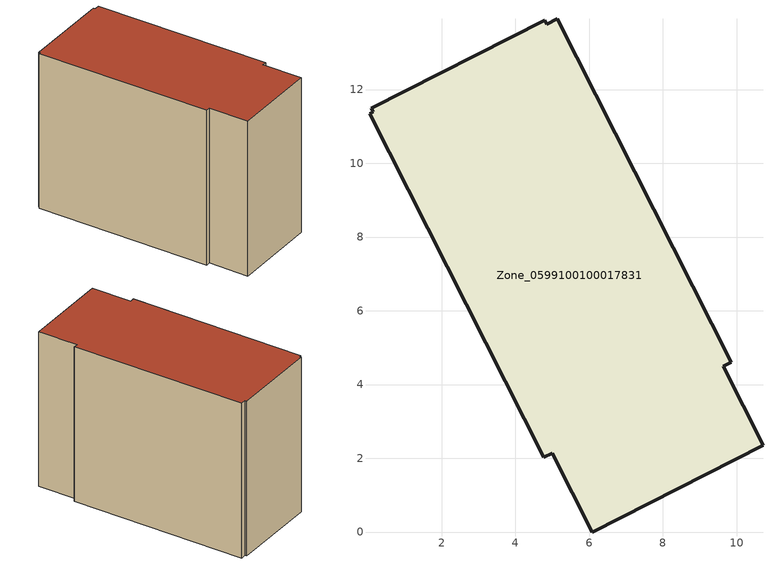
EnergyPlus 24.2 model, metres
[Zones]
Zone_0599100100017831
 floor ground (C_G): 4.85,13.77 5.13,13.92 9.86,4.61 9.63,4.5 10.72,2.36 6.08,0 5,2.14 4.77,2.03 0.04,11.35 0.14,11.4 0.1,11.49 4.8,13.88 z3.35
 wall outside (C_F): 5,2.14 6.08,0 10.72,2.36 9.63,4.5 9.86,4.61 5.13,13.92 4.85,13.77 4.8,13.88 0.1,11.49 0.14,11.4 0.04,11.35 4.77,2.03 5,2.14 z3.35:12.86
 roof outside (C_R): 4.8,13.88 0.1,11.49 0.14,11.4 0.04,11.35 4.77,2.03 5,2.14 6.08,0 10.72,2.36 9.63,4.5 9.86,4.61 5.13,13.92 4.85,13.77 z12.86
[BUILDING]
Pand.0599100100017831: North Axis=0; Terrain=City; Loads Convergence Tolerance Value=0.04; Temperature Convergence Tolerance Value=0.4; Solar Distribution=FullExterior; Maximum Number of Warmup Days=25; Minimum Number of Warmup Days=1
[Site:Location]
Rotterdam.The.Hague.AP_ZH_NLD Design_Conditions: Latitude=51.96; Longitude=4.45; Time Zone=1; Elevation=-4.5
[SITE:GROUNDTEMPERATURE:BUILDINGSURFACE]
18, 18, 18, 18, 18, 18, 18, 18, 18, 18, 18, 18
[MATERIAL] Thermal Absorptance=0.9; Solar Absorptance=0.7; Visible Absorptance=0.7
Name | Roughness | Thickness | Conductivity | Density | Specific Heat
G.TI.2015-2018 | MediumSmooth | 0.15 | 0.0428571 | 540 | 1210
F.TI.2015-2018 | Rough | 0.3 | 0.0666667 | 1920 | 840
R.TI.2015-2018 | MediumRough | 0.2 | 0.0333333 | 1500 | 1000
[CONSTRUCTION]
C_G: G.TI.2015-2018
C_F: F.TI.2015-2018
C_R: R.TI.2015-2018
[ZONE]
Zone_0599100100017831: Type=1; Multiplier=1; Ceiling Height=Autocalculate; Volume=Autocalculate; Floor Area=autocalculate; Part of Total Floor Area=Yes
[ZONEINFILTRATION:DESIGNFLOWRATE]
Infil_Zone_0599100100017831: Zone or ZoneList or Space or SpaceList=Zone_0599100100017831; Schedule=AlwaysOn; Design Flow Rate Calculation Method=Flow/Area; Flow Rate per Floor Area=0.0015; Constant Term Coefficient=1; Temperature Term Coefficient=0; Velocity Term Coefficient=0; Velocity Squared Term Coefficient=0
[HVACTEMPLATE:ZONE:IDEALLOADSAIRSYSTEM]
Zone_0599100100017831: Maximum Heating Supply Air Temperature=50; Minimum Cooling Supply Air Temperature=13; Maximum Heating Supply Air Humidity Ratio=0.0156; Minimum Cooling Supply Air Humidity Ratio=0.0077; Heating Limit=NoLimit; Cooling Limit=NoLimit; Dehumidification Control Type=ConstantSensibleHeatRatio; Cooling Sensible Heat Ratio=0.7; Dehumidification Setpoint=60; Humidification Control Type=None; Humidification Setpoint=30; Outdoor Air Method=None; Outdoor Air Flow Rate per Person=0.00944; Outdoor Air Flow Rate per Zone Floor Area=0; Outdoor Air Flow Rate per Zone=0; Demand Controlled Ventilation Type=None; Outdoor Air Economizer Type=NoEconomizer; Heat Recovery Type=None; Sensible Heat Recovery Effectiveness=0.7; Latent Heat Recovery Effectiveness=0.65
[ZONECONTROL:THERMOSTAT]
ThermostatControl_Zone_0599100100017831: Zone or ZoneList=Zone_0599100100017831; Control Type Schedule=DualSetpointControlType; Control 1=Thermostat_Zone_0599100100017831; Temperature Difference Between Cutout And Setpoint=0
[THERMOSTATSETPOINT:DUALSETPOINT]
Thermostat_Zone_0599100100017831: Heating Setpoint Temperature Schedule=HeatingSetpoint_Zone_0599100100017831; Cooling Setpoint Temperature Schedule=CoolingSetpoint_Zone_0599100100017831
[SCHEDULE:COMPACT]
HeatingSetpoint_Zone_0599100100017831: Through: 12/31, For: AllDays, Until: 24:00, 21
CoolingSetpoint_Zone_0599100100017831: Through: 12/31, For: AllDays, Until: 24:00, 24
DualSetpointControlType: Through: 12/31, For: AllDays, Until: 24:00, 4
AlwaysOn: Through: 12/31, For: AllDays, Until: 24:00, 1
